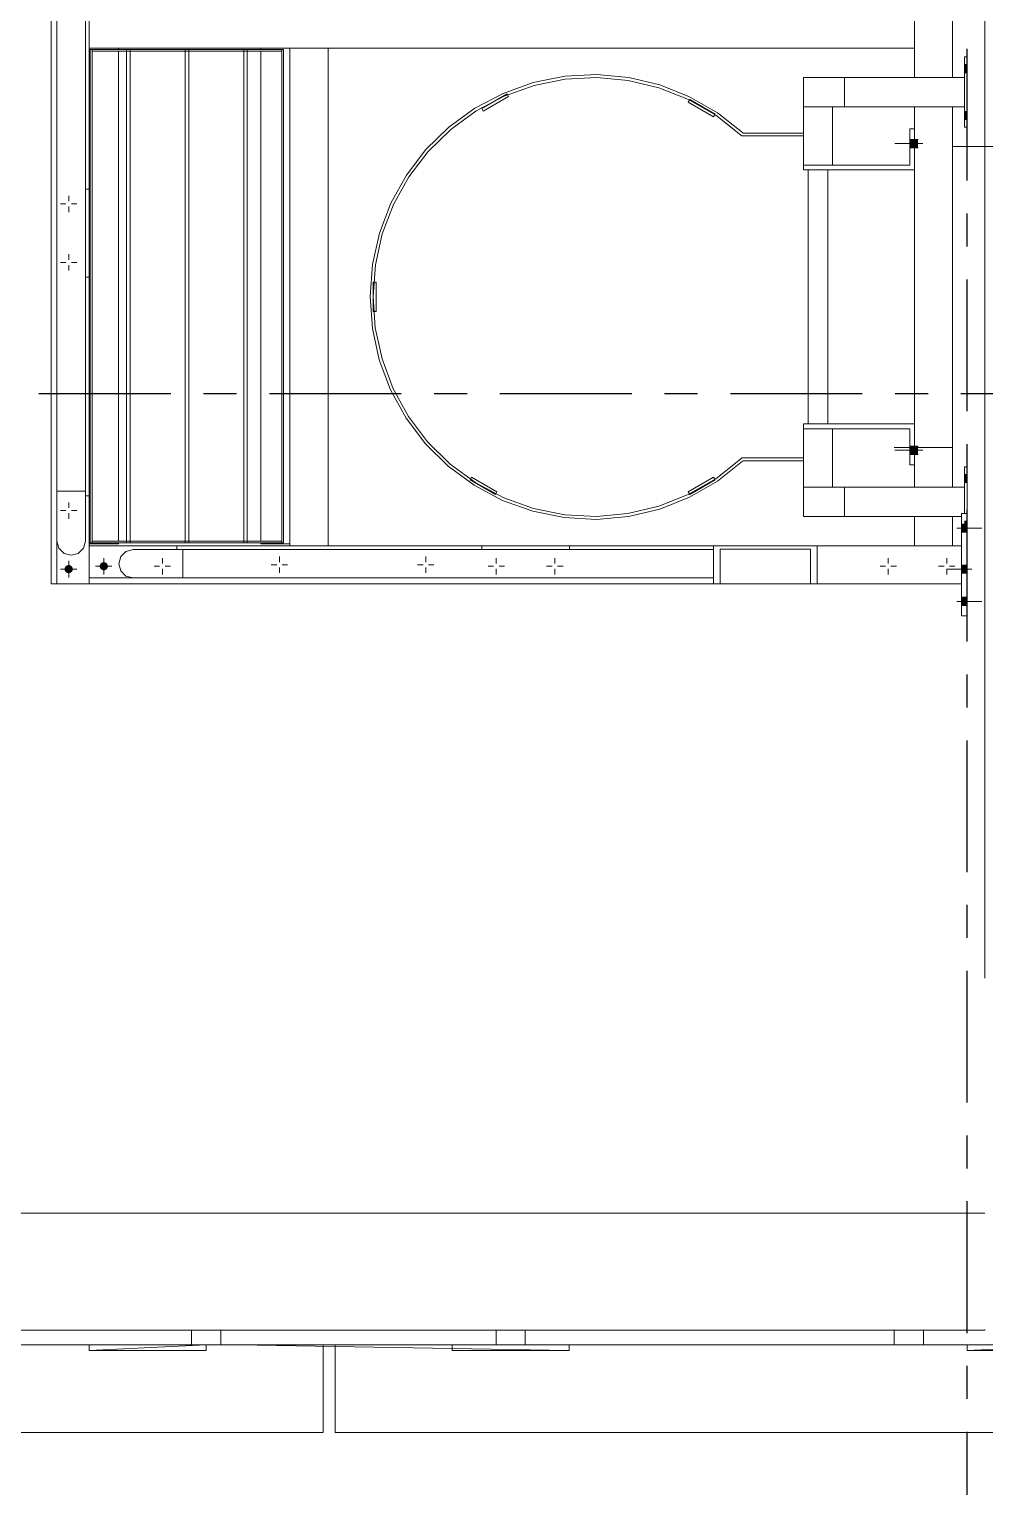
# Model space of a CAD drawing. Header units: millimetres. Extents: x -153298 to 620751, y -313239 to 250031.
# Drawn here: x -3487 to -1854, y 140199 to 142689 of the extents above; entities that cross this region are included whole.
import ezdxf
from ezdxf.enums import TextEntityAlignment as Align

# ---------------------------------------------------------------- set-up
doc = ezdxf.new("R2010")
doc.units = ezdxf.units.MM
for name, pattern in [('CENTER', [2, 1.25, -0.25, 0.25, -0.25]), ('TA_GL_000.90000', [2.475, 0.9, -0.225, 0.225, -0.225, 0.9]), ('XKITLINE00', [0])]:
    doc.linetypes.add(name, pattern=pattern)
for name, color, linetype in [('000 - 0_SYM_DWG_GRIDLINE_MAIN_COLOR_251', 251, 'Continuous'), ('000 - 0_SYM_DWG_SLOPE-SYM_TEXT_COLOR_3', 3, 'Continuous'), ('000 - CONCRETE_WALL_WIPEOUT_', 250, 'Continuous'), ('000 - EXISTING_BUILDING_MAIN_COLOR_1', 1, 'Continuous'), ('000 - EXISTING_BUILDING_MAIN_COLOR_251', 251, 'Continuous'), ('000 - EXISTING_CONCRETE_MAIN_COLOR_1', 1, 'Continuous'), ('000 - EXISTING_PRECAST_MAIN_COLOR_1', 1, 'Continuous'), ('000 - GRID', 251, 'CENTER')]:
    doc.layers.add(name, color=color, linetype=linetype)
doc.layers.add('Part', color=2, linetype='Continuous', lineweight=0)
doc.styles.add('ARIAL', font='arial.ttf')
doc.styles.add('TA', font='', dxfattribs={"height": 4.5})
doc.styles.get('TA').set_extended_font_data('Cordia New')

# ---------------------------------------------------------------- blocks, each defined once
blk = doc.blocks.new('*U4771')
at = {"layer": '000 - 0_SYM_DWG_GRIDLINE_MAIN_COLOR_251', "color": 0, "linetype": 'ByBlock', "ltscale": 5}
blk.add_line((20, 0), (-188, 0), dxfattribs=at)
at = {"style": 'TA', "flags": 1}
blk.add_attdef('LOCATION', (6, -6), '', height=4.5, rotation=270, dxfattribs=at)
at = {"layer": '000 - 0_SYM_DWG_SLOPE-SYM_TEXT_COLOR_3', "style": 'ARIAL'}
blk.add_attdef('GRID-HEAD', text='', height=4, rotation=270, dxfattribs=at).set_placement((40, 0), align=Align.MIDDLE_CENTER)
blk = doc.blocks.new('*U4769')
at = {"layer": '000 - 0_SYM_DWG_GRIDLINE_MAIN_COLOR_251', "color": 0, "linetype": 'ByBlock', "ltscale": 5}
blk.add_line((20, 0), (-600, 0), dxfattribs=at)
at = {"style": 'TA', "flags": 1}
blk.add_attdef('LOCATION', (6, -6), '', height=4.5, rotation=270, dxfattribs=at)
at = {"layer": '000 - 0_SYM_DWG_SLOPE-SYM_TEXT_COLOR_3', "style": 'ARIAL'}
blk.add_attdef('GRID-HEAD', text='', height=4, rotation=180, dxfattribs=at).set_placement((40, 0), align=Align.MIDDLE_CENTER)
blk = doc.blocks.new('W-1-PP19-ST-ENT1-1_20260610-010700_LOPF_DIMS')
at = {"layer": '000 - GRID', "linetype": 'TA_GL_000.90000'}
for name, p, xscale, yscale, zscale, rotation in [('*U4771', (0, 7400), 50.00000000000004, 50.00000000000004, 50.00000000000004, 90), ('*U4769', (-2180, 4058), 50, 50, 50, 180)]:
    blk.add_blockref(name, p, dxfattribs=dict(at, xscale=xscale, yscale=yscale, zscale=zscale, rotation=rotation))
blk = doc.blocks.new('*A116115')
at = {"layer": '000 - EXISTING_BUILDING_MAIN_COLOR_1', "linetype": 'XKITLINE00', "lineweight": 0}
blk.add_line((165.679949, 168.051102), (165.679949, 168.051102), dxfattribs=at)
blk.add_line((165.679949, 168.051102), (165.679949, 168.051102), dxfattribs=at)
blk = doc.blocks.new('*A374365')
at = {"layer": '000 - EXISTING_PRECAST_MAIN_COLOR_1', "linetype": 'XKITLINE00', "lineweight": 0}
for p, q in [((155.280007, 174.55736), (155.200007, 170.024027)), ((155.280007, 164.584027), (155.280007, 174.55736)), ((155.280007, 173.224027), (154.080007, 173.224027)), ((154.080007, 173.224027), (154.080007, 161.384027)), ((155.200007, 170.024027), (155.200007, 171.624027)), ((155.200007, 171.624027), (155.280007, 171.624027)), ((155.280007, 170.024027), (155.200007, 170.024027)), ((155.280007, 162.984027), (155.200007, 164.584027)), ((155.200007, 162.984027), (155.200007, 164.584027)), ((155.200007, 164.584027), (155.280007, 164.584027)), ((155.280006, 164.584027), (155.280007, 162.984027)), ((155.280007, 162.984027), (155.200007, 162.984027)), ((155.280007, 161.784025), (155.280007, 162.984027)), ((154.080007, 161.384027), (154.890027, 161.384027))]:
    blk.add_line(p, q, dxfattribs=at)
blk = doc.blocks.new('*A375366')
at = {"layer": '000 - EXISTING_PRECAST_MAIN_COLOR_1', "linetype": 'XKITLINE00', "lineweight": 0}
for p, q in [((155.280007, 181.704027), (154.080007, 181.704027)), ((154.080007, 181.704027), (154.080007, 173.384027)), ((155.280007, 176.584027), (155.280007, 181.704027)), ((155.280007, 174.984027), (155.200007, 176.584027)), ((155.200007, 174.984027), (155.200007, 176.584027)), ((155.200007, 176.584027), (155.280007, 176.584027)), ((155.280006, 176.584027), (155.280007, 174.984027)), ((155.280007, 174.984027), (155.200007, 174.984027)), ((155.280007, 173.384027), (155.280007, 174.984027)), ((154.080007, 173.384027), (155.280007, 173.384027))]:
    blk.add_line(p, q, dxfattribs=at)
blk = doc.blocks.new('*A376367')
at = {"layer": 'Part', "linetype": 'XKITLINE00', "lineweight": 0}
for p, q in [((155.280007, 165.584027), (155.477517, 165.584027)), ((155.280007, 165.184027), (155.477517, 165.184027))]:
    blk.add_line(p, q, dxfattribs=at)
blk = doc.blocks.new('*A377368')
at = {"layer": 'Part', "linetype": 'XKITLINE00', "lineweight": 0}
for p, q in [((155.280007, 171.024027), (155.477517, 171.024027)), ((155.280007, 170.624027), (155.477517, 170.624027))]:
    blk.add_line(p, q, dxfattribs=at)
blk = doc.blocks.new('*A378369')
at = {"layer": 'Part', "linetype": 'XKITLINE00', "lineweight": 0}
for p, q in [((155.477517, 170.024027), (155.477517, 171.624027)), ((155.477517, 171.624027), (155.479991, 171.624027)), ((155.479991, 170.024027), (155.477517, 170.024027))]:
    blk.add_line(p, q, dxfattribs=at)
blk = doc.blocks.new('*A380371')
at = {"layer": 'Part', "linetype": 'XKITLINE00', "lineweight": 0}
for p, q in [((155.280007, 175.184027), (155.477517, 175.184027)), ((155.280007, 174.784027), (155.477517, 174.784027))]:
    blk.add_line(p, q, dxfattribs=at)
blk = doc.blocks.new('*A381372')
at = {"layer": '000 - EXISTING_CONCRETE_MAIN_COLOR_1', "linetype": 'XKITLINE00', "lineweight": 0}
for p, q in [((157.079991, 179.704009), (155.479991, 179.704009)), ((155.479991, 179.704009), (155.479991, 164.344025)), ((157.079991, 164.344025), (157.079991, 179.704009)), ((155.479991, 164.344025), (155.489991, 164.344025))]:
    blk.add_line(p, q, dxfattribs=at)
blk = doc.blocks.new('*A382373')
at = {"layer": 'Part', "linetype": 'XKITLINE00', "lineweight": 0}
for p, q in [((155.477517, 164.584027), (155.477517, 166.184027)), ((155.477517, 166.184027), (155.479991, 166.184027)), ((155.479991, 164.584027), (155.477517, 164.584027))]:
    blk.add_line(p, q, dxfattribs=at)
blk = doc.blocks.new('*A383374')
at = {"layer": 'Part', "linetype": 'XKITLINE00', "lineweight": 0}
for p, q in [((155.477517, 174.184027), (155.477517, 175.784027)), ((155.477517, 175.784027), (155.479991, 175.784027)), ((155.479991, 174.184027), (155.477517, 174.184027))]:
    blk.add_line(p, q, dxfattribs=at)
blk = doc.blocks.new('*A653642')
at = {"layer": '000 - EXISTING_BUILDING_MAIN_COLOR_1', "linetype": 'XKITLINE00', "lineweight": 0}
for p, q in [((166.943982, 177.024009), (188.399982, 177.024009)), ((166.943982, 176.635209), (166.943982, 177.024009)), ((166.943982, 176.635209), (188.399982, 176.635209))]:
    blk.add_line(p, q, dxfattribs=at)
blk = doc.blocks.new('*A654643')
at = {"layer": '000 - EXISTING_BUILDING_MAIN_COLOR_1', "linetype": 'XKITLINE00', "lineweight": 0}
for p, q in [((166.199952, 165.303991), (166.5992, 165.303991)), ((166.9992, 165.303991), (172.20032, 165.303991)), ((172.60032, 165.303991), (183.496429, 165.303991)), ((166.199952, 164.783991), (166.5992, 164.783991)), ((166.9992, 164.783991), (172.20032, 164.783991)), ((172.60032, 164.783991), (183.496429, 164.783991))]:
    blk.add_line(p, q, dxfattribs=at)
blk = doc.blocks.new('*A656645')
at = {"layer": '000 - EXISTING_BUILDING_MAIN_COLOR_251', "linetype": 'XKITLINE00', "lineweight": 0}
for p, q in [((169.608151, 172.744036), (169.170006, 172.713525)), ((170.045015, 172.711257), (169.608151, 172.744036)), ((168.74083, 172.620194), (168.329582, 172.465992)), ((168.346295, 172.429651), (168.752131, 172.581824)), ((169.170006, 172.713525), (168.74083, 172.620194)), ((168.752131, 172.581824), (169.17566, 172.673927)), ((169.17566, 172.673927), (169.60804, 172.704037)), ((169.60804, 172.704037), (170.039155, 172.671689)), ((170.039155, 172.671689), (170.461144, 172.57771)), ((170.47263, 172.616026), (170.045015, 172.711257)), ((170.461144, 172.57771), (170.865244, 172.424053)), ((170.882117, 172.46032), (170.47263, 172.616026)), ((168.329582, 172.465992), (167.944848, 172.254138)), ((167.966623, 172.220584), (168.346295, 172.429651)), ((170.865244, 172.424053), (171.243061, 172.213909)), ((171.264972, 172.247373), (170.882117, 172.46032)), ((167.944848, 172.254138), (167.594658, 171.989054)), ((167.621041, 171.958988), (167.966623, 172.220584)), ((171.243061, 172.213909), (171.58675, 171.951641)), ((171.613244, 171.981608), (171.264972, 172.247373)), ((167.594658, 171.989054), (167.286322, 171.676273)), ((167.316762, 171.650323), (167.621041, 171.958988)), ((171.58675, 171.951641), (171.889173, 171.642696)), ((171.919699, 171.668545), (171.613244, 171.981608)), ((167.286322, 171.676273), (167.026277, 171.322325)), ((167.060139, 171.301032), (167.316762, 171.650323)), ((171.889173, 171.642696), (172.14405, 171.293491)), ((172.177975, 171.314683), (171.919699, 171.668545)), ((167.026277, 171.322325), (166.819951, 170.934598)), ((166.856528, 170.918407), (167.060139, 171.301032)), ((172.14405, 171.293491), (172.346088, 170.911277)), ((172.382706, 170.927373), (172.177975, 171.314683)), ((166.819951, 170.934598), (166.671651, 170.521185)), ((166.710179, 170.510434), (166.856528, 170.918407)), ((172.346088, 170.911277), (172.49109, 170.503992)), ((172.529641, 170.514658), (172.382706, 170.927373)), ((166.671651, 170.521185), (166.584472, 170.090718)), ((166.624148, 170.085631), (166.710179, 170.510434)), ((172.49109, 170.503992), (172.576045, 170.080094)), ((172.61573, 170.085108), (172.529641, 170.514658)), ((166.584472, 170.090718), (166.560235, 169.65218)), ((166.600229, 169.652864), (166.624148, 170.085631)), ((172.576045, 170.080094), (172.59919, 169.648387)), ((172.639183, 169.647645), (172.61573, 170.085108)), ((166.560235, 169.65218), (166.599445, 169.214727)), ((166.638923, 169.221166), (166.600229, 169.652864)), ((172.59919, 169.648387), (172.560043, 169.217836)), ((172.599514, 169.211353), (172.639183, 169.647645)), ((166.599445, 169.214727), (166.701284, 168.78749)), ((166.739422, 168.799551), (166.638923, 169.221166)), ((172.560043, 169.217836), (172.459417, 168.797383)), ((172.497546, 168.785294), (172.599514, 169.211353)), ((166.701284, 168.78749), (166.863626, 168.379387)), ((166.899628, 168.396818), (166.739422, 168.799551)), ((172.459417, 168.797383), (172.299402, 168.395759)), ((172.335398, 168.378315), (172.497546, 168.785294)), ((166.863626, 168.379387), (167.083082, 167.998938)), ((167.116196, 168.021375), (166.899628, 168.396818)), ((172.299402, 168.395759), (172.083322, 168.021304)), ((172.116437, 167.998868), (172.335398, 168.378315)), ((167.083082, 167.998938), (167.355071, 167.654083)), ((167.384607, 167.681058), (167.116196, 168.021375)), ((172.083322, 168.021304), (171.815663, 167.681797)), ((171.845209, 167.654833), (172.116437, 167.998868)), ((167.360482, 167.648159), (167.355071, 167.654083)), ((167.360482, 166.824048), (167.360482, 167.648159)), ((167.400482, 167.663676), (167.384607, 167.681058)), ((167.400482, 166.824048), (167.400482, 167.663676)), ((171.7998, 167.664416), (171.815663, 167.681797)), ((171.7998, 166.824048), (171.7998, 167.664416)), ((171.8398, 167.648906), (171.845209, 167.654833)), ((171.8398, 166.824048), (171.8398, 167.648906))]:
    blk.add_line(p, q, dxfattribs=at)
blk = doc.blocks.new('*A657646')
at = {"layer": '000 - EXISTING_BUILDING_MAIN_COLOR_251', "linetype": 'XKITLINE00', "lineweight": 0}
for p, q in [((166.936365, 168.397253), (166.901724, 168.377253)), ((166.901724, 168.377253), (167.101724, 168.030843)), ((167.136365, 168.050843), (166.936365, 168.397253)), ((167.101724, 168.030843), (167.136365, 168.050843))]:
    blk.add_line(p, q, dxfattribs=at)
blk = doc.blocks.new('*A658647')
at = {"layer": '000 - EXISTING_BUILDING_MAIN_COLOR_251', "linetype": 'XKITLINE00', "lineweight": 0}
for p, q in [((167.101724, 171.377253), (166.901724, 171.030843)), ((166.936365, 171.010843), (167.136365, 171.357253)), ((167.136365, 171.357253), (167.101724, 171.377253)), ((166.901724, 171.030843), (166.936365, 171.010843))]:
    blk.add_line(p, q, dxfattribs=at)
blk = doc.blocks.new('*A659648')
at = {"layer": '000 - EXISTING_BUILDING_MAIN_COLOR_251', "linetype": 'XKITLINE00', "lineweight": 0}
for p, q in [((172.263235, 168.397253), (172.063235, 168.050843)), ((172.097876, 168.030843), (172.297876, 168.377253)), ((172.297876, 168.377253), (172.263235, 168.397253)), ((172.063235, 168.050843), (172.097876, 168.030843))]:
    blk.add_line(p, q, dxfattribs=at)
blk = doc.blocks.new('*A660649')
at = {"layer": '000 - EXISTING_BUILDING_MAIN_COLOR_251', "linetype": 'XKITLINE00', "lineweight": 0}
for p, q in [((172.175396, 171.218213), (172.140755, 171.198213)), ((172.140755, 171.198213), (172.340755, 170.851803)), ((172.375396, 170.871803), (172.175396, 171.218213)), ((172.340755, 170.851803), (172.375396, 170.871803))]:
    blk.add_line(p, q, dxfattribs=at)
blk = doc.blocks.new('*A661650')
at = {"layer": '000 - EXISTING_BUILDING_MAIN_COLOR_251', "linetype": 'XKITLINE00', "lineweight": 0}
for p, q in [((169.7998, 172.704048), (169.3998, 172.704048)), ((169.3998, 172.704048), (169.3998, 172.664048)), ((169.3998, 172.664048), (169.7998, 172.664048)), ((169.7998, 172.664048), (169.7998, 172.704048))]:
    blk.add_line(p, q, dxfattribs=at)
blk = doc.blocks.new('*A662651')
at = {"layer": '000 - EXISTING_BUILDING_MAIN_COLOR_1', "linetype": 'XKITLINE00', "lineweight": 0}
for p, q in [((189.679949, 177.104009), (165.679952, 177.104009)), ((165.679952, 177.024009), (165.679952, 177.104009)), ((165.679952, 177.024009), (166.2641, 177.024009))]:
    blk.add_line(p, q, dxfattribs=at)
blk = doc.blocks.new('*A663652')
at = {"layer": '000 - EXISTING_BUILDING_MAIN_COLOR_1', "linetype": 'XKITLINE00', "lineweight": 0}
for p, q in [((166.879952, 176.584009), (169.871902, 176.584009)), ((171.071902, 176.584009), (177.063822, 176.584009))]:
    blk.add_line(p, q, dxfattribs=at)
blk = doc.blocks.new('*A664653')
at = {"layer": '000 - EXISTING_BUILDING_MAIN_COLOR_1', "linetype": 'XKITLINE00', "lineweight": 0}
for p, q in [((166.19995, 171.220018), (166.19995, 175.384018)), ((166.19995, 168.051102), (166.19995, 170.020018))]:
    blk.add_line(p, q, dxfattribs=at)
blk = doc.blocks.new('*A665654')
at = {"layer": '000 - EXISTING_BUILDING_MAIN_COLOR_251', "linetype": 'XKITLINE00', "lineweight": 0}
for p, q in [((171.33572, 165.304048), (171.33572, 166.824048)), ((171.33572, 166.824048), (171.39972, 166.824048)), ((171.39972, 165.368048), (171.39972, 166.424048)), ((171.39972, 165.368048), (171.89572, 165.368048)), ((171.89572, 165.368048), (171.89572, 165.304048))]:
    blk.add_line(p, q, dxfattribs=at)
blk = doc.blocks.new('*A666655')
at = {"layer": '000 - EXISTING_BUILDING_MAIN_COLOR_251', "linetype": 'XKITLINE00', "lineweight": 0}
for p, q in [((167.8638, 166.824048), (167.7998, 166.824048)), ((167.8638, 165.304048), (167.8638, 166.824048)), ((167.7998, 165.368048), (167.7998, 166.424048)), ((167.7998, 165.368048), (167.3038, 165.368048)), ((167.3038, 165.368048), (167.3038, 165.304048))]:
    blk.add_line(p, q, dxfattribs=at)
blk = doc.blocks.new('*A667656')
at = {"layer": '000 - EXISTING_BUILDING_MAIN_COLOR_251', "linetype": 'XKITLINE00', "lineweight": 0}
for p, q in [((166.9992, 166.264048), (166.5992, 166.264048)), ((166.5992, 166.264048), (166.5992, 164.664009)), ((166.9992, 164.624009), (166.9992, 166.264048))]:
    blk.add_line(p, q, dxfattribs=at)
blk = doc.blocks.new('*A668657')
at = {"layer": '000 - EXISTING_BUILDING_MAIN_COLOR_251', "linetype": 'XKITLINE00', "lineweight": 0}
for p, q in [((166.9992, 166.824048), (166.5992, 166.824048)), ((166.5992, 166.824048), (166.5992, 166.264048)), ((166.9992, 166.824048), (166.9992, 166.264048)), ((166.9992, 166.264048), (166.5992, 166.264048))]:
    blk.add_line(p, q, dxfattribs=at)
blk = doc.blocks.new('*A669658')
at = {"layer": '000 - EXISTING_BUILDING_MAIN_COLOR_1', "linetype": 'XKITLINE00', "lineweight": 0}
for p, q in [((167.279377, 164.624009), (166.639949, 164.624009)), ((166.639949, 164.584009), (167.279377, 164.584009)), ((167.279377, 164.584009), (167.279377, 164.624009))]:
    blk.add_line(p, q, dxfattribs=at)
blk = doc.blocks.new('*A670659')
at = {"layer": '000 - EXISTING_BUILDING_MAIN_COLOR_251', "linetype": 'XKITLINE00', "lineweight": 0}
for p, q in [((167.8638, 166.760048), (171.33572, 166.760048)), ((167.8638, 166.488048), (171.33572, 166.488048))]:
    blk.add_line(p, q, dxfattribs=at)
blk = doc.blocks.new('*A671660')
at = {"layer": '000 - EXISTING_BUILDING_MAIN_COLOR_251', "linetype": 'XKITLINE00', "lineweight": 0}
for p, q in [((173.51989, 176.584009), (172.99989, 176.584009)), ((172.99989, 176.584009), (172.99989, 165.303991)), ((173.51989, 176.584009), (173.51989, 165.303991)), ((173.51989, 165.303991), (172.99989, 165.303991))]:
    blk.add_line(p, q, dxfattribs=at)
blk = doc.blocks.new('*A674663')
at = {"layer": '000 - EXISTING_BUILDING_MAIN_COLOR_1', "linetype": 'XKITLINE00', "lineweight": 0}
for p, q in [((172.880143, 164.624009), (171.920143, 164.624009)), ((171.920143, 164.624009), (171.920143, 164.584009)), ((172.880143, 164.584009), (171.920143, 164.584009)), ((172.880143, 164.624009), (172.880143, 164.584009))]:
    blk.add_line(p, q, dxfattribs=at)
blk = doc.blocks.new('*A675664')
at = {"layer": '000 - EXISTING_BUILDING_MAIN_COLOR_251', "linetype": 'XKITLINE00', "lineweight": 0}
for p, q in [((172.200352, 166.824071), (172.20032, 166.264048)), ((172.600352, 166.824071), (172.200352, 166.824071)), ((172.600352, 166.824071), (172.60032, 166.264048)), ((172.60032, 166.264048), (172.20032, 166.264048))]:
    blk.add_line(p, q, dxfattribs=at)
blk = doc.blocks.new('*A676665')
at = {"layer": '000 - EXISTING_BUILDING_MAIN_COLOR_251', "linetype": 'XKITLINE00', "lineweight": 0}
for p, q in [((172.60032, 166.264048), (172.20032, 166.264048)), ((172.20032, 166.264048), (172.20032, 164.624009)), ((172.60032, 164.624009), (172.60032, 166.264048))]:
    blk.add_line(p, q, dxfattribs=at)
blk = doc.blocks.new('*A677666')
at = {"layer": '000 - EXISTING_BUILDING_MAIN_COLOR_251', "linetype": 'XKITLINE00', "lineweight": 0}
for p, q in [((172.98389, 173.951946), (166.239949, 173.951946)), ((166.239949, 173.927946), (166.239949, 173.951946)), ((172.98389, 173.927946), (166.239949, 173.927946)), ((172.98389, 173.927946), (172.98389, 173.951946))]:
    blk.add_line(p, q, dxfattribs=at)
blk = doc.blocks.new('*A678667')
at = {"layer": '000 - EXISTING_BUILDING_MAIN_COLOR_251', "linetype": 'XKITLINE00', "lineweight": 0}
for p, q in [((172.98389, 175.272009), (166.23989, 175.272009)), ((166.23989, 175.224009), (166.23989, 175.272009)), ((172.98389, 175.224009), (166.23989, 175.224009)), ((172.98389, 175.224009), (172.98389, 175.272009))]:
    blk.add_line(p, q, dxfattribs=at)
blk = doc.blocks.new('*A679668')
at = {"layer": '000 - EXISTING_BUILDING_MAIN_COLOR_251', "linetype": 'XKITLINE00', "lineweight": 0}
for p, q in [((172.98389, 176.072009), (166.23989, 176.072009)), ((166.23989, 176.024009), (166.23989, 176.072009)), ((172.98389, 176.024009), (166.23989, 176.024009)), ((172.98389, 176.024009), (172.98389, 176.072009))]:
    blk.add_line(p, q, dxfattribs=at)
blk = doc.blocks.new('*A680669')
at = {"layer": '000 - EXISTING_BUILDING_MAIN_COLOR_251', "linetype": 'XKITLINE00', "lineweight": 0}
for p, q in [((166.19995, 173.840009), (166.19995, 173.320009)), ((166.19995, 173.840009), (172.99989, 173.840009)), ((172.99989, 173.840009), (172.99989, 173.320009)), ((166.19995, 173.320009), (172.99989, 173.320009))]:
    blk.add_line(p, q, dxfattribs=at)
blk = doc.blocks.new('*A681670')
at = {"layer": '000 - EXISTING_BUILDING_MAIN_COLOR_1', "linetype": 'XKITLINE00', "lineweight": 0}
for p, q in [((172.98389, 176.568009), (166.239949, 176.568009)), ((166.239949, 176.544009), (166.239949, 176.568009)), ((172.98389, 176.544009), (166.239949, 176.544009)), ((172.98389, 176.544009), (172.98389, 176.568009))]:
    blk.add_line(p, q, dxfattribs=at)
blk = doc.blocks.new('*A682671')
at = {"layer": '000 - EXISTING_BUILDING_MAIN_COLOR_1', "linetype": 'XKITLINE00', "lineweight": 0}
for p, q in [((165.679952, 176.583987), (165.679952, 177.024009)), ((165.759891, 176.583987), (166.879952, 176.583987)), ((166.879952, 176.583987), (166.879952, 176.635209))]:
    blk.add_line(p, q, dxfattribs=at)
blk = doc.blocks.new('*A683672')
at = {"layer": '000 - EXISTING_BUILDING_MAIN_COLOR_1', "linetype": 'XKITLINE00', "lineweight": 0}
for p, q in [((169.871902, 176.635209), (169.871902, 176.584009)), ((169.871902, 176.584009), (171.071902, 176.584009)), ((171.071902, 176.584009), (171.071902, 176.635209))]:
    blk.add_line(p, q, dxfattribs=at)
blk = doc.blocks.new('*A684673')
at = {"layer": '000 - EXISTING_BUILDING_MAIN_COLOR_1', "linetype": 'XKITLINE00', "lineweight": 0}
for p, q in [((166.069582, 176.829578), (166.095627, 176.926778)), ((166.095627, 176.926778), (166.166782, 176.997933)), ((166.166782, 176.997933), (166.263982, 177.023978)), ((166.263982, 177.023978), (166.943982, 177.023978)), ((166.943982, 176.635178), (166.943982, 177.023978)), ((166.095627, 176.732378), (166.069582, 176.829578)), ((166.166782, 176.661222), (166.095627, 176.732378)), ((166.263982, 176.635178), (166.166782, 176.661222)), ((166.263982, 176.635178), (166.943982, 176.635178))]:
    blk.add_line(p, q, dxfattribs=at)
blk = doc.blocks.new('*A701690')
at = {"layer": '000 - EXISTING_BUILDING_MAIN_COLOR_1'}
for points in [[(172.136, 164.624), (172.136, 164.584), (172.024, 164.584), (172.024, 164.624)], [(172.136, 164.624), (172.136, 164.584), (172.024, 164.584), (172.024, 164.624)], [(172.776, 164.624), (172.776, 164.584), (172.664, 164.584), (172.664, 164.624)], [(172.776, 164.624), (172.776, 164.584), (172.664, 164.584), (172.664, 164.624)]]:
    blk.add_hatch(color=256, dxfattribs=at).paths.add_polyline_path(points, flags=17)
at = {"layer": '000 - EXISTING_BUILDING_MAIN_COLOR_1', "linetype": 'XKITLINE00', "lineweight": 0}
for p, q in [((172.024, 164.584), (172.024, 164.624)), ((172.024, 164.584), (172.024, 164.624)), ((172.08, 164.584), (172.08, 164.624)), ((172.08, 164.584), (172.08, 164.624)), ((172.136, 164.584), (172.136, 164.624)), ((172.136, 164.584), (172.136, 164.624)), ((172.664, 164.584), (172.664, 164.624)), ((172.664, 164.584), (172.664, 164.624)), ((172.72, 164.584), (172.72, 164.624)), ((172.72, 164.584), (172.72, 164.624)), ((172.776, 164.584), (172.776, 164.624)), ((172.776, 164.584), (172.776, 164.624))]:
    blk.add_line(p, q, dxfattribs=at)
blk = doc.blocks.new('*A702691')
at = {"layer": '000 - EXISTING_BUILDING_MAIN_COLOR_251', "linetype": 'XKITLINE00', "lineweight": 0}
for p, q in [((172.60032, 166.824048), (171.399731, 166.824048)), ((171.399731, 166.824048), (171.399731, 166.424048)), ((171.399731, 166.424048), (172.20032, 166.424048))]:
    blk.add_line(p, q, dxfattribs=at)
blk = doc.blocks.new('*A708697')
at = {"layer": '000 - EXISTING_BUILDING_MAIN_COLOR_1', "linetype": 'XKITLINE00', "lineweight": 0}
for p, q in [((166.199949, 168.051102), (165.679949, 168.051102)), ((165.679949, 168.051102), (165.679949, 164.664009)), ((165.679949, 167.960592), (166.151949, 167.960592)), ((166.151949, 167.960592), (166.151949, 166.727398)), ((166.199949, 168.051102), (166.199949, 164.664009)), ((166.151949, 166.727398), (165.679949, 166.727398)), ((165.679949, 166.636888), (166.199949, 166.636888))]:
    blk.add_line(p, q, dxfattribs=at)
blk = doc.blocks.new('*A709698')
at = {"layer": '000 - EXISTING_BUILDING_MAIN_COLOR_1', "linetype": 'XKITLINE00', "lineweight": 0}
for p, q in [((165.239949, 164.584009), (165.239949, 164.664009)), ((165.239949, 164.664009), (166.639949, 164.664009)), ((165.239949, 164.584009), (166.639949, 164.584009)), ((166.639949, 164.584009), (166.639949, 164.664009))]:
    blk.add_line(p, q, dxfattribs=at)
blk = doc.blocks.new('*A726715')
at = {"layer": '000 - EXISTING_CONCRETE_MAIN_COLOR_1', "linetype": 'XKITLINE00', "lineweight": 0}
blk.add_line((160.289991, 164.344025), (206.432, 164.344025), dxfattribs=at)
blk = doc.blocks.new('*A730719')
at = {"layer": '000 - EXISTING_BUILDING_MAIN_COLOR_251', "linetype": 'XKITLINE00', "lineweight": 0}
for p, q in [((166.5992, 166.824048), (167.799789, 166.824048)), ((167.799789, 166.824048), (167.799789, 166.424048)), ((166.9992, 166.424048), (167.799789, 166.424048))]:
    blk.add_line(p, q, dxfattribs=at)
blk = doc.blocks.new('*A734722')
at = {"layer": '000 - EXISTING_BUILDING_MAIN_COLOR_1'}
for points in [[(165.384, 164.584), (165.384, 164.664), (165.496, 164.664), (165.496, 164.584)], [(165.384, 164.584), (165.384, 164.664), (165.496, 164.664), (165.496, 164.584)], [(166.384, 164.584), (166.384, 164.664), (166.496, 164.664), (166.496, 164.584)], [(166.384, 164.584), (166.384, 164.664), (166.496, 164.664), (166.496, 164.584)]]:
    blk.add_hatch(color=256, dxfattribs=at).paths.add_polyline_path(points, flags=17)
at = {"layer": '000 - EXISTING_BUILDING_MAIN_COLOR_1', "linetype": 'XKITLINE00', "lineweight": 0}
for p, q in [((165.384, 164.664), (165.384, 164.584)), ((165.384, 164.664), (165.384, 164.584)), ((165.44, 164.727), (165.44, 164.384)), ((165.44, 164.727), (165.44, 164.384)), ((165.496, 164.664), (165.496, 164.584)), ((165.496, 164.664), (165.496, 164.584)), ((166.384, 164.664), (166.384, 164.584)), ((166.384, 164.664), (166.384, 164.584)), ((166.44, 164.727), (166.44, 164.384)), ((166.44, 164.727), (166.44, 164.384)), ((166.496, 164.664), (166.496, 164.584)), ((166.496, 164.664), (166.496, 164.584))]:
    blk.add_line(p, q, dxfattribs=at)
blk = doc.blocks.new('*A735723')
at = {"layer": '000 - EXISTING_BUILDING_MAIN_COLOR_1', "linetype": 'XKITLINE00', "lineweight": 0}
blk.add_line((171.65572, 164.784112), (171.65572, 163.984112), dxfattribs=at)
blk = doc.blocks.new('*A736724')
at = {"layer": '000 - EXISTING_BUILDING_MAIN_COLOR_1'}
for points in [[(171.64, 165.304), (171.64, 165.368), (171.752, 165.368), (171.752, 165.304)], [(171.64, 165.256), (171.64, 165.304), (171.752, 165.304), (171.752, 165.256)]]:
    blk.add_hatch(color=256, dxfattribs=at).paths.add_polyline_path(points, flags=17)
at = {"layer": '000 - EXISTING_BUILDING_MAIN_COLOR_1', "linetype": 'XKITLINE00', "lineweight": 0}
for p, q in [((171.696, 165.193), (171.696, 165.576)), ((171.64, 165.304), (171.64, 165.368)), ((171.752, 165.304), (171.752, 165.368)), ((171.64, 165.256), (171.64, 165.304)), ((171.752, 165.256), (171.752, 165.304))]:
    blk.add_line(p, q, dxfattribs=at)
blk = doc.blocks.new('*A737725')
at = {"layer": '000 - EXISTING_BUILDING_MAIN_COLOR_1', "linetype": 'XKITLINE00', "lineweight": 0}
blk.add_line((167.5438, 164.784112), (167.5438, 165.584112), dxfattribs=at)
blk = doc.blocks.new('*A738726')
at = {"layer": '000 - EXISTING_BUILDING_MAIN_COLOR_1'}
for points in [[(167.56, 165.368), (167.56, 165.304), (167.448, 165.304), (167.448, 165.368)], [(167.56, 165.304), (167.56, 165.256), (167.448, 165.256), (167.448, 165.304)]]:
    blk.add_hatch(color=256, dxfattribs=at).paths.add_polyline_path(points, flags=17)
at = {"layer": '000 - EXISTING_BUILDING_MAIN_COLOR_1', "linetype": 'XKITLINE00', "lineweight": 0}
for p, q in [((167.504, 165.193), (167.504, 165.576)), ((167.448, 165.304), (167.448, 165.368)), ((167.56, 165.304), (167.56, 165.368)), ((167.448, 165.256), (167.448, 165.304)), ((167.56, 165.256), (167.56, 165.304))]:
    blk.add_line(p, q, dxfattribs=at)
blk = doc.blocks.new('*A739727')
at = {"layer": '000 - EXISTING_BUILDING_MAIN_COLOR_1'}
for points in [[(166.535, 164.624), (166.535, 164.584), (166.423, 164.584), (166.423, 164.624)], [(166.535, 164.624), (166.535, 164.584), (166.423, 164.584), (166.423, 164.624)], [(167.175, 164.624), (167.175, 164.584), (167.063, 164.584), (167.063, 164.624)], [(167.175, 164.624), (167.175, 164.584), (167.063, 164.584), (167.063, 164.624)]]:
    blk.add_hatch(color=256, dxfattribs=at).paths.add_polyline_path(points, flags=17)
at = {"layer": '000 - EXISTING_BUILDING_MAIN_COLOR_1', "linetype": 'XKITLINE00', "lineweight": 0}
for p, q in [((166.423, 164.584), (166.423, 164.624)), ((166.423, 164.584), (166.423, 164.624)), ((166.479, 164.584), (166.479, 164.624)), ((166.479, 164.584), (166.479, 164.624)), ((166.535, 164.584), (166.535, 164.624)), ((166.535, 164.584), (166.535, 164.624)), ((167.063, 164.584), (167.063, 164.624)), ((167.063, 164.584), (167.063, 164.624)), ((167.119, 164.584), (167.119, 164.624)), ((167.119, 164.584), (167.119, 164.624)), ((167.175, 164.584), (167.175, 164.624)), ((167.175, 164.584), (167.175, 164.624))]:
    blk.add_line(p, q, dxfattribs=at)
blk = doc.blocks.new('*A765753')
at = {"layer": '000 - EXISTING_BUILDING_MAIN_COLOR_251', "linetype": 'XKITLINE00', "lineweight": 0}
for p, q in [((172.98389, 174.472009), (166.23989, 174.472009)), ((166.23989, 174.424009), (166.23989, 174.472009)), ((172.98389, 174.424009), (166.23989, 174.424009)), ((172.98389, 174.424009), (172.98389, 174.472009))]:
    blk.add_line(p, q, dxfattribs=at)
blk = doc.blocks.new('*A766754')
at = {"layer": '000 - EXISTING_BUILDING_MAIN_COLOR_251', "linetype": 'XKITLINE00', "lineweight": 0}
for p, q in [((166.22395, 174.239946), (166.23989, 174.239946)), ((166.22395, 173.839946), (166.22395, 174.239946)), ((166.26389, 174.239946), (172.95989, 174.239946)), ((172.98389, 174.239946), (172.99989, 174.239946))]:
    blk.add_line(p, q, dxfattribs=at)
blk = doc.blocks.new('*A767755')
at = {"layer": '000 - EXISTING_BUILDING_MAIN_COLOR_251', "linetype": 'XKITLINE00', "lineweight": 0}
for p, q in [((166.22395, 176.584032), (166.22395, 176.184032)), ((166.22395, 176.184032), (166.23989, 176.184032)), ((166.26389, 176.184032), (172.95989, 176.184032)), ((172.98389, 176.184032), (172.99989, 176.184032))]:
    blk.add_line(p, q, dxfattribs=at)
blk = doc.blocks.new('*A768756')
at = {"layer": '000 - EXISTING_BUILDING_MAIN_COLOR_1', "linetype": 'XKITLINE00', "lineweight": 0}
for p, q in [((165.75992, 176.584018), (166.19992, 176.584018)), ((166.19992, 176.584018), (166.19992, 175.384018)), ((166.14872, 175.384018), (166.19992, 175.384018))]:
    blk.add_line(p, q, dxfattribs=at)
blk = doc.blocks.new('*A769757')
at = {"layer": '000 - EXISTING_BUILDING_MAIN_COLOR_1', "linetype": 'XKITLINE00', "lineweight": 0}
for p, q in [((166.23989, 173.951946), (166.23989, 176.544009)), ((166.23989, 176.544009), (166.26389, 176.544009)), ((166.26389, 173.951946), (166.26389, 176.544009)), ((166.23989, 173.951946), (166.26389, 173.951946))]:
    blk.add_line(p, q, dxfattribs=at)
blk = doc.blocks.new('*A770758')
at = {"layer": '000 - EXISTING_BUILDING_MAIN_COLOR_1', "linetype": 'XKITLINE00', "lineweight": 0}
for p, q in [((165.785965, 176.081218), (165.85712, 176.152373)), ((165.85712, 176.152373), (165.95432, 176.178418)), ((165.95432, 176.178418), (166.05152, 176.152373)), ((166.05152, 176.152373), (166.122675, 176.081218)), ((165.75992, 175.984018), (165.785965, 176.081218)), ((165.75992, 175.984018), (165.75992, 175.304018)), ((166.122675, 176.081218), (166.14872, 175.984018)), ((166.14872, 175.984018), (166.14872, 175.304018)), ((165.75992, 175.304018), (166.14872, 175.304018))]:
    blk.add_line(p, q, dxfattribs=at)
blk = doc.blocks.new('*A783771')
at = {"layer": '000 - EXISTING_BUILDING_MAIN_COLOR_251', "linetype": 'XKITLINE00', "lineweight": 0}
for p, q in [((172.95989, 173.951946), (172.95989, 176.544009)), ((172.95989, 176.544009), (172.98389, 176.544009)), ((172.98389, 173.951946), (172.98389, 176.544009)), ((172.95989, 173.951946), (172.98389, 173.951946))]:
    blk.add_line(p, q, dxfattribs=at)
blk = doc.blocks.new('*A790778')
at = {"layer": '000 - EXISTING_BUILDING_MAIN_COLOR_1'}
for points in [[(165.384, 164.584), (165.384, 164.664), (165.496, 164.664), (165.496, 164.584)], [(165.384, 164.584), (165.384, 164.664), (165.496, 164.664), (165.496, 164.584)], [(166.384, 164.584), (166.384, 164.664), (166.496, 164.664), (166.496, 164.584)], [(166.384, 164.584), (166.384, 164.664), (166.496, 164.664), (166.496, 164.584)]]:
    blk.add_hatch(color=256, dxfattribs=at).paths.add_polyline_path(points, flags=17)
at = {"layer": '000 - EXISTING_BUILDING_MAIN_COLOR_1', "linetype": 'XKITLINE00', "lineweight": 0}
for p, q in [((165.384, 164.664), (165.384, 164.584)), ((165.384, 164.664), (165.384, 164.584)), ((165.44, 164.727), (165.44, 164.384)), ((165.44, 164.727), (165.44, 164.384)), ((165.496, 164.664), (165.496, 164.584)), ((165.496, 164.664), (165.496, 164.584)), ((166.384, 164.664), (166.384, 164.584)), ((166.384, 164.664), (166.384, 164.584)), ((166.44, 164.727), (166.44, 164.384)), ((166.44, 164.727), (166.44, 164.384)), ((166.496, 164.664), (166.496, 164.584)), ((166.496, 164.664), (166.496, 164.584))]:
    blk.add_line(p, q, dxfattribs=at)
blk = doc.blocks.new('*A801789')
at = {"layer": '000 - EXISTING_BUILDING_MAIN_COLOR_1', "linetype": 'XKITLINE00', "lineweight": 0}
for p, q in [((165.759888, 168.051102), (165.759888, 175.304018)), ((165.759888, 175.304018), (166.148688, 175.304018)), ((166.148688, 168.051102), (166.148688, 175.304018))]:
    blk.add_line(p, q, dxfattribs=at)
blk = doc.blocks.new('*A802790')
at = {"layer": '000 - EXISTING_BUILDING_MAIN_COLOR_1', "linetype": 'XKITLINE00', "lineweight": 0}
for p, q in [((165.759891, 176.584009), (165.679891, 176.584009)), ((165.679891, 176.584009), (165.679891, 168.051102)), ((165.759891, 175.983911), (165.759891, 176.584009))]:
    blk.add_line(p, q, dxfattribs=at)
blk = doc.blocks.new('*A803791')
at = {"layer": '000 - EXISTING_BUILDING_MAIN_COLOR_1', "linetype": 'XKITLINE00', "lineweight": 0}
for p, q in [((166.148688, 171.220018), (166.19992, 171.220018)), ((166.19992, 171.220018), (166.19992, 170.020018)), ((166.148688, 170.020018), (166.19992, 170.020018))]:
    blk.add_line(p, q, dxfattribs=at)
blk = doc.blocks.new('*A816804')
at = {"layer": '000 - EXISTING_BUILDING_MAIN_COLOR_1', "linetype": 'XKITLINE00', "lineweight": 0}
for p, q in [((165.82795, 173.983989), (165.902542, 173.983989)), ((165.93995, 174.095989), (165.93995, 174.021397)), ((165.93995, 173.871989), (165.93995, 173.946581)), ((166.05195, 173.983989), (165.977358, 173.983989)), ((165.82795, 171.983989), (165.902542, 171.983989)), ((165.93995, 172.095989), (165.93995, 172.021397)), ((165.93995, 171.871989), (165.93995, 171.946581)), ((166.05195, 171.983989), (165.977358, 171.983989))]:
    blk.add_line(p, q, dxfattribs=at)
blk = doc.blocks.new('*A817805')
at = {"layer": '000 - EXISTING_BUILDING_MAIN_COLOR_1'}
blk.add_hatch(color=256, dxfattribs=at).paths.add_polyline_path([(165.936, 164.664), (165.936, 164.584), (165.824, 164.584), (165.824, 164.664)], flags=17)
blk.add_hatch(color=256, dxfattribs=at).paths.add_polyline_path([(165.936, 164.664), (165.936, 164.584), (165.824, 164.584), (165.824, 164.664)], flags=17)
at = {"layer": '000 - EXISTING_BUILDING_MAIN_COLOR_1', "linetype": 'XKITLINE00', "lineweight": 0}
for p, q in [((165.88, 164.521), (165.88, 164.864)), ((165.88, 164.521), (165.88, 164.864)), ((165.824, 164.584), (165.824, 164.664)), ((165.824, 164.584), (165.824, 164.664)), ((165.936, 164.584), (165.936, 164.664)), ((165.936, 164.584), (165.936, 164.664))]:
    blk.add_line(p, q, dxfattribs=at)
blk = doc.blocks.new('*A818806')
at = {"layer": '000 - EXISTING_BUILDING_MAIN_COLOR_1', "linetype": 'XKITLINE00', "lineweight": 0}
for p, q in [((165.91992, 171.132018), (165.91992, 171.057426)), ((165.80792, 171.020018), (165.882512, 171.020018)), ((165.91992, 170.908018), (165.91992, 170.98261)), ((166.03192, 171.020018), (165.957328, 171.020018)), ((165.80792, 170.220018), (165.882512, 170.220018)), ((165.91992, 170.332018), (165.91992, 170.257426)), ((165.91992, 170.108018), (165.91992, 170.18261)), ((166.03192, 170.220018), (165.957328, 170.220018))]:
    blk.add_line(p, q, dxfattribs=at)
blk = doc.blocks.new('*A819807')
at = {"layer": '000 - EXISTING_BUILDING_MAIN_COLOR_1', "linetype": 'XKITLINE00', "lineweight": 0}
for p, q in [((165.91992, 165.776009), (165.91992, 165.701417)), ((165.80792, 165.664009), (165.882512, 165.664009)), ((165.91992, 165.552009), (165.91992, 165.626601)), ((166.03192, 165.664009), (165.957328, 165.664009)), ((165.91992, 164.976009), (165.91992, 164.901417)), ((165.80792, 164.864009), (165.882512, 164.864009)), ((165.91992, 164.752009), (165.91992, 164.826601)), ((166.03192, 164.864009), (165.957328, 164.864009))]:
    blk.add_line(p, q, dxfattribs=at)
blk = doc.blocks.new('*A820808')
at = {"layer": '000 - EXISTING_BUILDING_MAIN_COLOR_1'}
blk.add_hatch(color=256, dxfattribs=at).paths.add_polyline_path([(165.931, 176.439), (165.941, 176.436), (165.951, 176.431), (165.96, 176.424), (165.966, 176.415), (165.972, 176.405), (165.975, 176.395), (165.976, 176.384), (165.975, 176.373), (165.972, 176.363), (165.966, 176.353), (165.96, 176.344), (165.951, 176.337), (165.941, 176.332), (165.931, 176.329), (165.92, 176.328), (165.909, 176.329), (165.898, 176.332), (165.889, 176.337), (165.88, 176.344), (165.873, 176.353), (165.868, 176.363), (165.865, 176.373), (165.864, 176.384), (165.865, 176.395), (165.868, 176.405), (165.873, 176.415), (165.88, 176.424), (165.889, 176.431), (165.898, 176.436), (165.909, 176.439), (165.92, 176.44)], flags=17)
at = {"layer": '000 - EXISTING_BUILDING_MAIN_COLOR_1', "linetype": 'XKITLINE00', "lineweight": 0}
for p, q in [((165.808, 176.384), (166.032, 176.384)), ((165.92, 176.272), (165.92, 176.496)), ((165.808, 175.584), (165.883, 175.584)), ((165.92, 175.696), (165.92, 175.621)), ((165.92, 175.472), (165.92, 175.547)), ((166.032, 175.584), (165.957, 175.584))]:
    blk.add_line(p, q, dxfattribs=at)
blk = doc.blocks.new('*A821809')
at = {"layer": '000 - EXISTING_BUILDING_MAIN_COLOR_1'}
blk.add_hatch(color=256, dxfattribs=at).paths.add_polyline_path([(165.935, 176.853), (165.932, 176.843), (165.927, 176.833), (165.92, 176.824), (165.911, 176.817), (165.901, 176.812), (165.891, 176.809), (165.88, 176.808), (165.869, 176.809), (165.859, 176.812), (165.849, 176.817), (165.84, 176.824), (165.833, 176.833), (165.828, 176.843), (165.825, 176.853), (165.824, 176.864), (165.825, 176.875), (165.828, 176.885), (165.833, 176.895), (165.84, 176.904), (165.849, 176.911), (165.859, 176.916), (165.869, 176.919), (165.88, 176.92), (165.891, 176.919), (165.901, 176.916), (165.911, 176.911), (165.92, 176.904), (165.927, 176.895), (165.932, 176.885), (165.935, 176.875), (165.936, 176.864)], flags=17)
at = {"layer": '000 - EXISTING_BUILDING_MAIN_COLOR_1', "linetype": 'XKITLINE00', "lineweight": 0}
for p, q in [((165.88, 176.976), (165.88, 176.752)), ((166.68, 176.976), (166.68, 176.901)), ((165.768, 176.864), (165.992, 176.864)), ((166.568, 176.864), (166.643, 176.864)), ((166.68, 176.752), (166.68, 176.827)), ((166.792, 176.864), (166.717, 176.864))]:
    blk.add_line(p, q, dxfattribs=at)
blk = doc.blocks.new('*A822810')
at = {"layer": '000 - EXISTING_BUILDING_MAIN_COLOR_1', "linetype": 'XKITLINE00', "lineweight": 0}
for p, q in [((170.071902, 176.976009), (170.071902, 176.901417)), ((170.871902, 176.976009), (170.871902, 176.901417)), ((169.959902, 176.864009), (170.034494, 176.864009)), ((170.071902, 176.752009), (170.071902, 176.826601)), ((170.183902, 176.864009), (170.10931, 176.864009)), ((170.759902, 176.864009), (170.834494, 176.864009)), ((170.871902, 176.752009), (170.871902, 176.826601)), ((170.983902, 176.864009), (170.90931, 176.864009))]:
    blk.add_line(p, q, dxfattribs=at)
blk = doc.blocks.new('W-1-PP19-ST-ENT1-1_20260610-011831_LOPF_ST')
at = {"lineweight": 0, "xscale": 125, "yscale": 125, "zscale": 125}
for name in ['*A383374', '*A380371', '*A378369', '*A377368', '*A382373', '*A376367']:
    blk.add_blockref(name, (-21035, -16515), dxfattribs=at)
at = {"layer": '000 - EXISTING_BUILDING_MAIN_COLOR_1', "lineweight": 0, "xscale": 125, "yscale": 125, "zscale": 125}
for name in ['*A662651', '*A682671', '*A821809', '*A684673', '*A663652', '*A653642', '*A822810', '*A802790', '*A768756', '*A681670', '*A683672', '*A820808', '*A769757', '*A770758', '*A664653', '*A801789', '*A816804', '*A803791', '*A818806', '*A116115', '*A708697', '*A819807', '*A738726', '*A737725', '*A736724', '*A654643', '*A817805', '*A709698', '*A734722', '*A790778', '*A739727', '*A669658', '*A735723', '*A674663', '*A701690']:
    blk.add_blockref(name, (-21035, -16515), dxfattribs=at)
at = {"layer": '000 - EXISTING_BUILDING_MAIN_COLOR_251', "lineweight": 0, "xscale": 125, "yscale": 125, "zscale": 125}
for name in ['*A767755', '*A671660', '*A783771', '*A679668', '*A678667', '*A765753', '*A766754', '*A680669', '*A677666', '*A656645', '*A661650', '*A658647', '*A660649', '*A657646', '*A659648', '*A668657', '*A730719', '*A666655', '*A665654', '*A702691', '*A675664', '*A670659', '*A667656', '*A676665']:
    blk.add_blockref(name, (-21035, -16515), dxfattribs=at)
at = {"layer": '000 - EXISTING_CONCRETE_MAIN_COLOR_1', "lineweight": 0, "xscale": 125, "yscale": 125, "zscale": 125}
for name in ['*A381372', '*A726715']:
    blk.add_blockref(name, (-21035, -16515), dxfattribs=at)
at = {"layer": '000 - EXISTING_PRECAST_MAIN_COLOR_1', "lineweight": 0, "xscale": 125, "yscale": 125, "zscale": 125}
for name in ['*A375366', '*A374365']:
    blk.add_blockref(name, (-21035, -16515), dxfattribs=at)

msp = doc.modelspace()

# ---------------------------------------------------------------- block references
at = {"color": 6, "rotation": 90}
msp.add_blockref('W-1-PP19-ST-ENT1-1_20260610-010700_LOPF_DIMS', (2173.8173, 142066.7222), dxfattribs=at)

# ---------------------------------------------------------------- next in the draw order: block references
msp.add_blockref('W-1-PP19-ST-ENT1-1_20260610-011831_LOPF_ST', (2173.8173, 142066.7222), dxfattribs=at)

doc.saveas('drawing.dxf')
